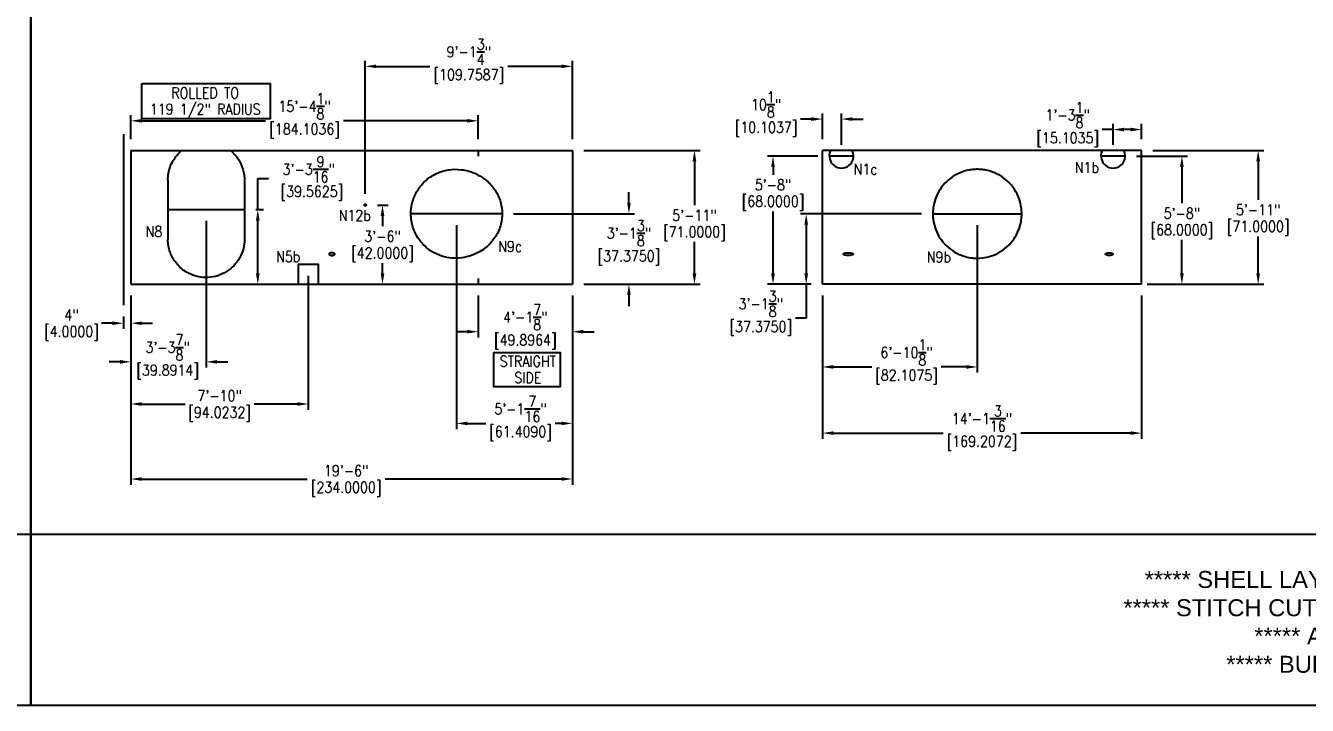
# Model space of a CAD drawing. Extents: x -970 to 13726, y -3419 to 1980.
# Drawn here: x 80 to 759, y -916 to -555 of the extents above; entities that cross this region are included whole.
import ezdxf
from ezdxf.enums import TextEntityAlignment as Align

# ---------------------------------------------------------------- set-up
doc = ezdxf.new("R2010")
doc.units = 0
doc.header["$LTSCALE"] = 12
doc.header["$MEASUREMENT"] = 0
doc.header["$PDMODE"] = 33
doc.header["$PDSIZE"] = -0.5
doc.layers.get('Defpoints').update_dxf_attribs({"linetype": 'CONTINUOUS'})
for name, color, linetype in [('COVER', 3, 'CONTINUOUS'), ('DIM', 1, 'CONTINUOUS'), ('MARKING', 11, 'CONTINUOUS'), ('SHELL', 40, 'CONTINUOUS'), ('TEXT', 4, 'CONTINUOUS')]:
    doc.layers.add(name, color=color, linetype=linetype)
doc.styles.add('ROMANS', font='ROMANS.shx', dxfattribs={"width": 0.85, "height": 5.76})
doc.styles.get("Standard").update_dxf_attribs({"font": 'sanss___.ttf'})
doc.dimstyles.get("Standard").update_dxf_attribs({"dimtxt": 0.18, "dimasz": 0.18, "dimexe": 0.18, "dimexo": 0.0625, "dimgap": 0.09, "dimtad": 0, "dimtih": 1, "dimtoh": 1, "dimdec": 4, "dimzin": 0, "dimdsep": 46, "dimtxsty": 'Standard', "dimcen": 0.09, "dimadec": 0, "dimazin": 0, "dimtfac": 1, "dimtdec": 4, "dimtofl": 0, "dimtmove": 0, "dimatfit": 3, "dimfxl": 1, "dimtolj": 1, "dimtzin": 0, "dimarcsym": 0})

# ---------------------------------------------------------------- blocks, each defined once
blk = doc.blocks.new('*D316')
at = {"layer": 'Defpoints', "color": 0, "transparency": 16777216}
for p in [(501.89, -692.53), (671.1, -692.53), (671.1, -771.42)]:
    blk.add_point(p, dxfattribs=at)
at = {"layer": 'DIM', "color": 0, "lineweight": -2, "transparency": 16777216}
for p, q in [((501.89, -698.53), (501.89, -774.42)), ((671.1, -698.53), (671.1, -774.42)), ((507.65, -771.42), (565.84, -771.42)), ((665.34, -771.42), (607.16, -771.42))]:
    blk.add_line(p, q, dxfattribs=at)
at = {"layer": 'DIM', "color": 0, "transparency": 16777216}
for points in [[(507.65, -770.46), (507.65, -772.38), (501.89, -771.42)], [(665.34, -770.46), (665.34, -772.38), (671.1, -771.42)]]:
    blk.add_solid(points, dxfattribs=at)
at = {"layer": 'DIM', "color": 0, "transparency": 16777216, "char_height": 5.76, "attachment_point": 5, "style": 'ROMANS'}
for s, insert in [('\\A1;14\'-1{\\H1x;\\S3/16;}"', (586.5, -763.74)), ('\\A1;[169.2072]', (586.5, -776.76))]:
    blk.add_mtext(s, dxfattribs=dict(at, insert=insert))
blk = doc.blocks.new('*D317')
at = {"layer": 'Defpoints', "color": 0, "transparency": 16777216}
for p in [(319.49, -692.53), (369.38, -692.53), (319.49, -717.67)]:
    blk.add_point(p, dxfattribs=at)
at = {"layer": 'DIM', "color": 0, "lineweight": -2, "transparency": 16777216}
for p, q in [((319.49, -698.53), (319.49, -720.67)), ((369.38, -698.53), (369.38, -720.67)), ((313.73, -717.67), (307.97, -717.67)), ((375.14, -717.67), (380.9, -717.67))]:
    blk.add_line(p, q, dxfattribs=at)
at = {"layer": 'DIM', "color": 0, "transparency": 16777216}
for points in [[(313.73, -716.71), (313.73, -718.63), (319.49, -717.67)], [(375.14, -716.71), (375.14, -718.63), (369.38, -717.67)]]:
    blk.add_solid(points, dxfattribs=at)
at = {"layer": 'DIM', "color": 0, "transparency": 16777216, "char_height": 5.76, "attachment_point": 5, "style": 'ROMANS'}
for s, insert in [('\\A1;4\'-1{\\H1x;\\S7/8;}"', (344.44, -709.99)), ('\\A1;[49.8964]', (344.44, -723.02))]:
    blk.add_mtext(s, dxfattribs=dict(at, insert=insert))
blk = doc.blocks.new('*D318')
at = {"layer": 'Defpoints', "color": 0, "transparency": 16777216}
for p in [(135.38, -692.53), (131.38, -703.65), (131.38, -713.17)]:
    blk.add_point(p, dxfattribs=at)
at = {"layer": 'DIM', "color": 0, "lineweight": -2, "transparency": 16777216}
for p, q in [((135.38, -698.53), (135.38, -716.17)), ((125.62, -713.17), (119.86, -713.17)), ((131.38, -709.65), (131.38, -716.17)), ((141.14, -713.17), (146.9, -713.17))]:
    blk.add_line(p, q, dxfattribs=at)
at = {"layer": 'DIM', "color": 0, "transparency": 16777216}
for points in [[(125.62, -712.21), (125.62, -714.13), (131.38, -713.17)], [(141.14, -712.21), (141.14, -714.13), (135.38, -713.17)]]:
    blk.add_solid(points, dxfattribs=at)
at = {"layer": 'DIM', "color": 0, "transparency": 16777216, "char_height": 5.76, "attachment_point": 5, "style": 'ROMANS'}
for s, insert in [('\\A1;4"', (103.87, -708.78)), ('\\A1;[4.0000]', (103.87, -718.52))]:
    blk.add_mtext(s, dxfattribs=dict(at, insert=insert))
blk = doc.blocks.new('*D319')
at = {"layer": 'Defpoints', "color": 0, "transparency": 16777216}
for p in [(135.38, -692.53), (369.38, -692.53), (369.38, -795.77)]:
    blk.add_point(p, dxfattribs=at)
at = {"layer": 'DIM', "color": 0, "lineweight": -2, "transparency": 16777216}
for p, q in [((135.38, -698.53), (135.38, -798.77)), ((369.38, -698.53), (369.38, -798.77)), ((141.14, -795.77), (228.8, -795.77)), ((363.62, -795.77), (270.12, -795.77))]:
    blk.add_line(p, q, dxfattribs=at)
at = {"layer": 'DIM', "color": 0, "transparency": 16777216}
for points in [[(141.14, -794.81), (141.14, -796.73), (135.38, -795.77)], [(363.62, -794.81), (363.62, -796.73), (369.38, -795.77)]]:
    blk.add_solid(points, dxfattribs=at)
at = {"layer": 'DIM', "color": 0, "transparency": 16777216, "char_height": 5.76, "attachment_point": 5, "style": 'ROMANS'}
for s, insert in [('\\A1;19\'-6"', (249.46, -791.39)), ('\\A1;[234.0000]', (249.46, -801.12))]:
    blk.add_mtext(s, dxfattribs=dict(at, insert=insert))
blk = doc.blocks.new('*D338')
at = {"layer": 'Defpoints', "color": 0, "transparency": 16777216}
for p in [(369.38, -621.53), (369.38, -692.53), (434.08, -692.53)]:
    blk.add_point(p, dxfattribs=at)
at = {"layer": 'DIM', "color": 0, "lineweight": -2, "transparency": 16777216}
for p, q in [((375.38, -621.53), (437.08, -621.53)), ((434.08, -627.29), (434.08, -650.63)), ((434.08, -686.77), (434.08, -670.1)), ((375.38, -692.53), (437.08, -692.53))]:
    blk.add_line(p, q, dxfattribs=at)
at = {"layer": 'DIM', "color": 0, "transparency": 16777216}
for points in [[(433.12, -627.29), (435.04, -627.29), (434.08, -621.53)], [(433.12, -686.77), (435.04, -686.77), (434.08, -692.53)]]:
    blk.add_solid(points, dxfattribs=at)
at = {"layer": 'DIM', "color": 0, "transparency": 16777216, "char_height": 5.76, "attachment_point": 5, "style": 'ROMANS'}
for s, insert in [('\\A1;5\'-11"', (434.08, -655.98)), ('\\A1;[71.0000]', (434.08, -665.72))]:
    blk.add_mtext(s, dxfattribs=dict(at, insert=insert))
blk = doc.blocks.new('*D339')
at = {"layer": 'Defpoints', "color": 0, "transparency": 16777216}
for p in [(671.1, -621.53), (732.89, -621.53), (671.1, -692.53)]:
    blk.add_point(p, dxfattribs=at)
at = {"layer": 'DIM', "color": 0, "lineweight": -2, "transparency": 16777216}
for p, q in [((677.1, -621.53), (735.89, -621.53)), ((732.89, -627.29), (732.89, -647.7)), ((732.89, -686.77), (732.89, -667.18)), ((677.1, -692.53), (735.89, -692.53))]:
    blk.add_line(p, q, dxfattribs=at)
at = {"layer": 'DIM', "color": 0, "transparency": 16777216}
for points in [[(731.93, -627.29), (733.85, -627.29), (732.89, -621.53)], [(731.93, -686.77), (733.85, -686.77), (732.89, -692.53)]]:
    blk.add_solid(points, dxfattribs=at)
at = {"layer": 'DIM', "color": 0, "transparency": 16777216, "char_height": 5.76, "attachment_point": 5, "style": 'ROMANS'}
for s, insert in [('\\A1;5\'-11"', (732.89, -653.05)), ('\\A1;[71.0000]', (732.89, -662.79))]:
    blk.add_mtext(s, dxfattribs=dict(at, insert=insert))
blk = doc.blocks.new('*D375')
at = {"layer": 'Defpoints', "color": 0, "transparency": 16777216}
for p in [(195.59, -652.96), (135.38, -692.53), (202.62, -692.53)]:
    blk.add_point(p, dxfattribs=at)
at = {"layer": 'DIM', "color": 0, "lineweight": -2, "transparency": 16777216}
for p, q in [((202.62, -652.96), (202.62, -636.39)), ((202.62, -636.39), (208.38, -636.39)), ((201.59, -652.96), (205.62, -652.96)), ((202.62, -686.77), (202.62, -658.72)), ((141.38, -692.53), (205.62, -692.53))]:
    blk.add_line(p, q, dxfattribs=at)
at = {"layer": 'DIM', "color": 0, "transparency": 16777216}
for points in [[(201.66, -658.72), (203.58, -658.72), (202.62, -652.96)], [(201.66, -686.77), (203.58, -686.77), (202.62, -692.53)]]:
    blk.add_solid(points, dxfattribs=at)
at = {"layer": 'DIM', "color": 0, "transparency": 16777216, "insert": (229.63, -636.39), "char_height": 5.76, "attachment_point": 5, "style": 'ROMANS'}
blk.add_mtext('\\A1;3\'-3{\\H1x;\\S9/16;}"\\P [39.5625]', dxfattribs=at)
blk = doc.blocks.new('*D376')
at = {"layer": 'Defpoints', "color": 0, "transparency": 16777216}
for p in [(175.27, -652.96), (135.38, -692.53), (135.38, -733.65)]:
    blk.add_point(p, dxfattribs=at)
at = {"layer": 'DIM', "color": 0, "lineweight": -2, "transparency": 16777216}
for p, q in [((175.27, -658.96), (175.27, -736.65)), ((135.38, -698.53), (135.38, -736.65)), ((129.62, -733.65), (123.86, -733.65)), ((181.03, -733.65), (186.79, -733.65))]:
    blk.add_line(p, q, dxfattribs=at)
at = {"layer": 'DIM', "color": 0, "transparency": 16777216}
for points in [[(129.62, -732.69), (129.62, -734.61), (135.38, -733.65)], [(181.03, -732.69), (181.03, -734.61), (175.27, -733.65)]]:
    blk.add_solid(points, dxfattribs=at)
at = {"layer": 'DIM', "color": 0, "transparency": 16777216, "char_height": 5.76, "attachment_point": 5, "style": 'ROMANS'}
for s, insert in [('\\A1;3\'-3{\\H1x;\\S7/8;}"', (154.86, -725.97)), ('\\A1;[39.8914]', (154.86, -739))]:
    blk.add_mtext(s, dxfattribs=dict(at, insert=insert))
blk = doc.blocks.new('*D377')
at = {"layer": 'Defpoints', "color": 0, "transparency": 16777216}
for p in [(307.97, -655.15), (369.38, -692.53), (369.38, -766.29)]:
    blk.add_point(p, dxfattribs=at)
at = {"layer": 'DIM', "color": 0, "lineweight": -2, "transparency": 16777216}
for p, q in [((307.97, -661.15), (307.97, -769.29)), ((369.38, -698.53), (369.38, -769.29)), ((313.73, -766.29), (323.56, -766.29)), ((363.62, -766.29), (360.22, -766.29))]:
    blk.add_line(p, q, dxfattribs=at)
at = {"layer": 'DIM', "color": 0, "transparency": 16777216}
for points in [[(313.73, -765.33), (313.73, -767.25), (307.97, -766.29)], [(363.62, -765.33), (363.62, -767.25), (369.38, -766.29)]]:
    blk.add_solid(points, dxfattribs=at)
at = {"layer": 'DIM', "color": 0, "transparency": 16777216, "char_height": 5.76, "attachment_point": 5, "style": 'ROMANS'}
for s, insert in [('\\A1;5\'-1{\\H1x;\\S7/16;}"', (341.89, -758.61)), ('\\A1;[61.4090]', (341.89, -771.64))]:
    blk.add_mtext(s, dxfattribs=dict(at, insert=insert))
blk = doc.blocks.new('*D378')
at = {"layer": 'Defpoints', "color": 0, "transparency": 16777216}
for p in [(332.11, -655.15), (399.37, -655.15), (369.38, -692.53)]:
    blk.add_point(p, dxfattribs=at)
at = {"layer": 'DIM', "color": 0, "lineweight": -2, "transparency": 16777216}
for p, q in [((399.37, -649.39), (399.37, -643.63)), ((338.11, -655.15), (402.37, -655.15)), ((375.38, -692.53), (402.37, -692.53)), ((399.37, -698.29), (399.37, -704.05))]:
    blk.add_line(p, q, dxfattribs=at)
at = {"layer": 'DIM', "color": 0, "transparency": 16777216}
for points in [[(398.41, -649.39), (400.33, -649.39), (399.37, -655.15)], [(398.41, -698.29), (400.33, -698.29), (399.37, -692.53)]]:
    blk.add_solid(points, dxfattribs=at)
at = {"layer": 'DIM', "color": 0, "transparency": 16777216, "char_height": 5.76, "attachment_point": 5, "style": 'ROMANS'}
for s, insert in [('\\A1;3\'-1{\\H1x;\\S3/8;}"', (399.37, -665.44)), ('\\A1;[37.3750]', (399.37, -678.47))]:
    blk.add_mtext(s, dxfattribs=dict(at, insert=insert))
blk = doc.blocks.new('*D379')
at = {"layer": 'Defpoints', "color": 0, "transparency": 16777216}
for p in [(584, -655.15), (501.89, -692.53), (501.89, -736.36)]:
    blk.add_point(p, dxfattribs=at)
at = {"layer": 'DIM', "color": 0, "lineweight": -2, "transparency": 16777216}
for p, q in [((584, -661.15), (584, -739.36)), ((501.89, -698.53), (501.89, -739.36)), ((507.65, -736.36), (528.18, -736.36)), ((578.24, -736.36), (564.84, -736.36))]:
    blk.add_line(p, q, dxfattribs=at)
at = {"layer": 'DIM', "color": 0, "transparency": 16777216}
for points in [[(507.65, -735.4), (507.65, -737.32), (501.89, -736.36)], [(578.24, -735.4), (578.24, -737.32), (584, -736.36)]]:
    blk.add_solid(points, dxfattribs=at)
at = {"layer": 'DIM', "color": 0, "transparency": 16777216, "char_height": 5.76, "attachment_point": 5, "style": 'ROMANS'}
for s, insert in [('\\A1;6\'-10{\\H1x;\\S1/8;}"', (546.51, -728.68)), ('\\A1;[82.1075]', (546.51, -741.7))]:
    blk.add_mtext(s, dxfattribs=dict(at, insert=insert))
blk = doc.blocks.new('*D380')
at = {"layer": 'Defpoints', "color": 0, "transparency": 16777216}
for p in [(560.5, -655.15), (493.33, -692.53), (501.89, -692.53)]:
    blk.add_point(p, dxfattribs=at)
at = {"layer": 'DIM', "color": 0, "lineweight": -2, "transparency": 16777216}
for p, q in [((554.5, -655.15), (490.33, -655.15)), ((493.33, -660.91), (493.33, -686.77)), ((495.89, -692.53), (490.33, -692.53)), ((493.33, -692.53), (493.33, -710.58)), ((493.33, -710.58), (487.57, -710.58))]:
    blk.add_line(p, q, dxfattribs=at)
at = {"layer": 'DIM', "color": 0, "transparency": 16777216}
for points in [[(492.37, -660.91), (494.29, -660.91), (493.33, -655.15)], [(492.37, -686.77), (494.29, -686.77), (493.33, -692.53)]]:
    blk.add_solid(points, dxfattribs=at)
at = {"layer": 'DIM', "color": 0, "transparency": 16777216, "char_height": 5.76, "attachment_point": 5, "style": 'ROMANS'}
for s, insert in [('\\A1;3\'-1{\\H1x;\\S3/8;}"', (469.24, -702.9)), ('\\A1;[37.3750]', (469.24, -715.93))]:
    blk.add_mtext(s, dxfattribs=dict(at, insert=insert))
blk = doc.blocks.new('*D381')
at = {"layer": 'Defpoints', "color": 0, "transparency": 16777216}
for p in [(260.09, -650.53), (255.38, -692.53), (268.74, -692.53)]:
    blk.add_point(p, dxfattribs=at)
at = {"layer": 'DIM', "color": 0, "lineweight": -2, "transparency": 16777216}
for p, q in [((266.09, -650.53), (271.74, -650.53)), ((268.74, -656.29), (268.74, -661.79)), ((268.74, -686.77), (268.74, -681.26)), ((261.38, -692.53), (271.74, -692.53))]:
    blk.add_line(p, q, dxfattribs=at)
at = {"layer": 'DIM', "color": 0, "transparency": 16777216}
for points in [[(267.78, -656.29), (269.7, -656.29), (268.74, -650.53)], [(267.78, -686.77), (269.7, -686.77), (268.74, -692.53)]]:
    blk.add_solid(points, dxfattribs=at)
at = {"layer": 'DIM', "color": 0, "transparency": 16777216, "char_height": 5.76, "attachment_point": 5, "style": 'ROMANS'}
for s, insert in [('\\A1;3\'-6"', (268.74, -667.14)), ('\\A1;[42.0000]', (268.74, -676.87))]:
    blk.add_mtext(s, dxfattribs=dict(at, insert=insert))
blk = doc.blocks.new('*D382')
at = {"layer": 'Defpoints', "color": 0, "transparency": 16777216}
for p in [(369.38, -576.99), (369.38, -621.53), (259.62, -650.53)]:
    blk.add_point(p, dxfattribs=at)
at = {"layer": 'DIM', "color": 0, "lineweight": -2, "transparency": 16777216}
for p, q in [((259.62, -644.53), (259.62, -573.99)), ((265.38, -576.99), (293.84, -576.99)), ((363.62, -576.99), (335.16, -576.99)), ((369.38, -615.53), (369.38, -573.99))]:
    blk.add_line(p, q, dxfattribs=at)
at = {"layer": 'DIM', "color": 0, "transparency": 16777216}
for points in [[(265.38, -576.03), (265.38, -577.95), (259.62, -576.99)], [(363.62, -576.03), (363.62, -577.95), (369.38, -576.99)]]:
    blk.add_solid(points, dxfattribs=at)
at = {"layer": 'DIM', "color": 0, "transparency": 16777216, "char_height": 5.76, "attachment_point": 5, "style": 'ROMANS'}
for s, insert in [('\\A1;9\'-1{\\H1x;\\S3/4;}"', (314.5, -569.31)), ('\\A1;[109.7587]', (314.5, -582.33))]:
    blk.add_mtext(s, dxfattribs=dict(at, insert=insert))
blk = doc.blocks.new('*D387')
at = {"layer": 'Defpoints', "color": 0, "transparency": 16777216}
for p in [(662.44, -624.53), (668.1, -692.53), (692.47, -692.53)]:
    blk.add_point(p, dxfattribs=at)
at = {"layer": 'DIM', "color": 0, "lineweight": -2, "transparency": 16777216}
for p, q in [((668.44, -624.53), (695.47, -624.53)), ((692.47, -630.29), (692.47, -649.54)), ((692.47, -686.77), (692.47, -669.01)), ((674.1, -692.53), (695.47, -692.53))]:
    blk.add_line(p, q, dxfattribs=at)
at = {"layer": 'DIM', "color": 0, "transparency": 16777216}
for points in [[(691.51, -630.29), (693.43, -630.29), (692.47, -624.53)], [(691.51, -686.77), (693.43, -686.77), (692.47, -692.53)]]:
    blk.add_solid(points, dxfattribs=at)
at = {"layer": 'DIM', "color": 0, "transparency": 16777216, "char_height": 5.76, "attachment_point": 5, "style": 'ROMANS'}
for s, insert in [('\\A1;5\'-8"', (692.47, -654.88)), ('\\A1;[68.0000]', (692.47, -664.62))]:
    blk.add_mtext(s, dxfattribs=dict(at, insert=insert))
blk = doc.blocks.new('*D388')
at = {"layer": 'Defpoints', "color": 0, "transparency": 16777216}
for p in [(656, -610.5), (656, -624.53), (671.1, -621.53)]:
    blk.add_point(p, dxfattribs=at)
at = {"layer": 'DIM', "color": 0, "lineweight": -2, "transparency": 16777216}
for p, q in [((656, -610.5), (650.24, -610.5)), ((656, -618.53), (656, -607.5)), ((665.34, -610.5), (661.76, -610.5)), ((671.1, -615.53), (671.1, -607.5))]:
    blk.add_line(p, q, dxfattribs=at)
at = {"layer": 'DIM', "color": 0, "transparency": 16777216}
for points in [[(661.76, -609.54), (661.76, -611.46), (656, -610.5)], [(665.34, -609.54), (665.34, -611.46), (671.1, -610.5)]]:
    blk.add_solid(points, dxfattribs=at)
at = {"layer": 'DIM', "color": 0, "transparency": 16777216, "char_height": 5.76, "attachment_point": 5, "style": 'ROMANS'}
for s, insert in [('\\A1;1\'-3{\\H1x;\\S1/8;}"', (631.91, -602.82)), ('\\A1;[15.1035]', (631.91, -615.85))]:
    blk.add_mtext(s, dxfattribs=dict(at, insert=insert))
blk = doc.blocks.new('*D389')
at = {"layer": 'Defpoints', "color": 0, "transparency": 16777216}
for p in [(475.73, -624.53), (505.56, -624.53), (501.89, -692.53)]:
    blk.add_point(p, dxfattribs=at)
at = {"layer": 'DIM', "color": 0, "lineweight": -2, "transparency": 16777216}
for p, q in [((499.56, -624.53), (472.73, -624.53)), ((475.73, -630.29), (475.73, -634.44)), ((475.73, -686.77), (475.73, -653.92)), ((495.89, -692.53), (472.73, -692.53))]:
    blk.add_line(p, q, dxfattribs=at)
at = {"layer": 'DIM', "color": 0, "transparency": 16777216}
for points in [[(474.77, -630.29), (476.69, -630.29), (475.73, -624.53)], [(474.77, -686.77), (476.69, -686.77), (475.73, -692.53)]]:
    blk.add_solid(points, dxfattribs=at)
at = {"layer": 'DIM', "color": 0, "transparency": 16777216, "char_height": 5.76, "attachment_point": 5, "style": 'ROMANS'}
for s, insert in [('\\A1;5\'-8"', (475.73, -639.79)), ('\\A1;[68.0000]', (475.73, -649.53))]:
    blk.add_mtext(s, dxfattribs=dict(at, insert=insert))
blk = doc.blocks.new('*D396')
at = {"layer": 'Defpoints', "color": 0, "transparency": 16777216}
for p in [(229.41, -682.04), (135.38, -692.53), (229.41, -756.01)]:
    blk.add_point(p, dxfattribs=at)
at = {"layer": 'DIM', "color": 0, "lineweight": -2, "transparency": 16777216}
for p, q in [((229.41, -688.04), (229.41, -759.01)), ((135.38, -698.53), (135.38, -759.01)), ((141.14, -756.01), (164.07, -756.01)), ((223.65, -756.01), (200.72, -756.01))]:
    blk.add_line(p, q, dxfattribs=at)
at = {"layer": 'DIM', "color": 0, "transparency": 16777216}
for points in [[(141.14, -755.05), (141.14, -756.97), (135.38, -756.01)], [(223.65, -755.05), (223.65, -756.97), (229.41, -756.01)]]:
    blk.add_solid(points, dxfattribs=at)
at = {"layer": 'DIM', "color": 0, "transparency": 16777216, "char_height": 5.76, "attachment_point": 5, "style": 'ROMANS'}
for s, insert in [('\\A1;7\'-10"', (182.4, -751.62)), ('\\A1;[94.0232]', (182.4, -761.35))]:
    blk.add_mtext(s, dxfattribs=dict(at, insert=insert))
blk = doc.blocks.new('*D515')
at = {"layer": 'Defpoints', "color": 0, "transparency": 16777216}
for p in [(135.38, -605.86), (135.38, -621.53), (319.49, -621.53)]:
    blk.add_point(p, dxfattribs=at)
at = {"layer": 'DIM', "color": 0, "lineweight": -2, "transparency": 16777216}
for p, q in [((135.38, -615.53), (135.38, -602.86)), ((319.49, -615.53), (319.49, -602.86)), ((141.14, -605.86), (206.77, -605.86)), ((313.73, -605.86), (248.1, -605.86))]:
    blk.add_line(p, q, dxfattribs=at)
at = {"layer": 'DIM', "color": 0, "transparency": 16777216}
for points in [[(141.14, -604.9), (141.14, -606.82), (135.38, -605.86)], [(313.73, -604.9), (313.73, -606.82), (319.49, -605.86)]]:
    blk.add_solid(points, dxfattribs=at)
at = {"layer": 'DIM', "color": 0, "transparency": 16777216, "char_height": 5.76, "attachment_point": 5, "style": 'ROMANS'}
for s, insert in [('\\A1;15\'-4{\\H1x;\\S1/8;}"', (227.44, -598.18)), ('\\A1;[184.1036]', (227.44, -611.2))]:
    blk.add_mtext(s, dxfattribs=dict(at, insert=insert))
blk = doc.blocks.new('*D516')
at = {"layer": 'Defpoints', "color": 0, "transparency": 16777216}
for p in [(501.89, -604.95), (501.89, -621.53), (512, -624.53)]:
    blk.add_point(p, dxfattribs=at)
at = {"layer": 'DIM', "color": 0, "lineweight": -2, "transparency": 16777216}
for p, q in [((501.89, -615.53), (501.89, -601.95)), ((512, -618.53), (512, -601.95)), ((496.13, -604.95), (490.37, -604.95)), ((517.76, -604.95), (523.52, -604.95))]:
    blk.add_line(p, q, dxfattribs=at)
at = {"layer": 'DIM', "color": 0, "transparency": 16777216}
for points in [[(496.13, -603.99), (496.13, -605.91), (501.89, -604.95)], [(517.76, -603.99), (517.76, -605.91), (512, -604.95)]]:
    blk.add_solid(points, dxfattribs=at)
at = {"layer": 'DIM', "color": 0, "transparency": 16777216, "char_height": 5.76, "attachment_point": 5, "style": 'ROMANS'}
for s, insert in [('\\A1;10{\\H1x;\\S1/8;}"', (472.05, -597.27)), ('\\A1;[10.1037]', (472.05, -610.3))]:
    blk.add_mtext(s, dxfattribs=dict(at, insert=insert))

msp = doc.modelspace()

# ---------------------------------------------------------------- linework, layer by layer
at = {"layer": 'COVER'}
for p, q in [((518.43595, -624.52525), (505.56143, -624.52525)), ((662.43599, -624.52525), (649.56147, -624.52525)), ((260.08566, -650.52525), (259.16379, -650.52525)), ((154.95843, -652.96275), (195.59124, -652.96275)), ((332.11445, -655.15025), (283.83433, -655.15025)), ((560.49859, -655.15025), (607.50646, -655.15025)), ((-970.00847, -824.97712), (82.34188, -824.97712)), ((82.34188, -824.97712), (1134.69224, -824.97712))]:
    msp.add_line(p, q, dxfattribs=at)
for points in [[(-970.00847, -217.04819), (82.34188, -217.04819), (82.34188, -915.7719), (-970.00847, -915.7719)], [(82.34188, -217.04819), (1134.69224, -217.04819), (1134.69224, -915.7719), (82.34188, -915.7719)]]:
    msp.add_lwpolyline(points, close=True, dxfattribs=at)
at = {"layer": 'DIM'}
msp.add_line((131.38342, -612.96624), (131.38342, -703.64636), dxfattribs=at)
at = {"layer": 'MARKING'}
for p, q in [((319.48703, -621.52525), (319.48703, -624.52525)), ((319.48703, -689.52525), (319.48703, -692.52525))]:
    msp.add_line(p, q, dxfattribs=at)
at = {"layer": 'MARKING', "extrusion": (4.28427e-14, 5.11783e-15, -1)}
msp.add_arc((-513.10918, -676.52525), 0.0625, 353.1879435, 366.8120565, dxfattribs=at)
at = {"layer": 'MARKING', "extrusion": (-3.37319e-15, -2.10892e-12, -1)}
msp.add_arc((-652.04509, -676.52525, 0), 0.0625, 357.64481462, 362.35518538, dxfattribs=at)
at = {"layer": 'MARKING'}
for points, knots in [([(240.43772, -676.52515), (240.4376, -676.42796), (240.47773, -676.33828), (240.58609, -676.19632), (240.65315, -676.1409), (240.79422, -676.04792), (240.86875, -676.01046), (241.11829, -675.90658), (241.29986, -675.86327), (241.6655, -675.81015), (241.85008, -675.80086), (242.24673, -675.81423), (242.45894, -675.84118), (242.81056, -675.93228), (242.95303, -675.98212), (243.17087, -676.10211), (243.25214, -676.15773), (243.37329, -676.28844), (243.41869, -676.35744), (243.45864, -676.51986), (243.44747, -676.60957), (243.37933, -676.75746), (243.32723, -676.81743), (243.21413, -676.91763), (243.15224, -676.95853), (242.9456, -677.07273), (242.79292, -677.12454), (242.48383, -677.20076), (242.32658, -677.22412), (241.91151, -677.25556), (241.65207, -677.24526), (241.23493, -677.17117), (241.07437, -677.12831), (240.81779, -677.01671), (240.71751, -676.96115), (240.56379, -676.82876), (240.50391, -676.76008), (240.44913, -676.6282), (240.43749, -676.57767), (240.43772, -676.52515)], [0.0000255276, 0.0000255276, 0.0000255276, 0.0000255276, 0.0349099576, 0.0349099576, 0.0697943876, 0.0697943876, 0.1046788176, 0.1046788176, 0.1840160774, 0.1840160774, 0.2633533373, 0.2633533373, 0.3549514775, 0.3549514775, 0.4187528927, 0.4187528927, 0.4589057158, 0.4589057158, 0.4894244048, 0.4894244048, 0.5199430938, 0.5199430938, 0.5504617828, 0.5504617828, 0.5809804718, 0.5809804718, 0.6491293295, 0.6491293295, 0.7172781872, 0.7172781872, 0.8283873994, 0.8283873994, 0.8990177182, 0.8990177182, 0.9464003763, 0.9464003763, 0.9812016137, 0.9812016137, 0.9999745439, 0.9999745439, 0.9999745439, 0.9999745439]), ([(240.50022, -676.52525), (240.50013, -676.47497), (240.52014, -676.39888), (240.57515, -676.31012), (240.62896, -676.24852), (240.68969, -676.1946), (240.75483, -676.14746), (240.82312, -676.10601), (240.89923, -676.06649), (240.98861, -676.02719), (241.09555, -675.98818), (241.2159, -675.95276), (241.34404, -675.92308), (241.47441, -675.90003), (241.60526, -675.88343), (241.73616, -675.87266), (241.86071, -675.86765), (241.97354, -675.86753), (242.06775, -675.87055), (242.14992, -675.8754), (242.22601, -675.88174), (242.30263, -675.89006), (242.37947, -675.90041), (242.45627, -675.91289), (242.53272, -675.92757), (242.60854, -675.94449), (242.68345, -675.96372), (242.75717, -675.98534), (242.82941, -676.00945), (242.89992, -676.0361), (242.9684, -676.06548), (243.03694, -676.09906), (243.10761, -676.13902), (243.18004, -676.18774), (243.24845, -676.24472), (243.30646, -676.30773), (243.35088, -676.37545), (243.37987, -676.4481), (243.39023, -676.52525), (243.37987, -676.6024), (243.35088, -676.67504), (243.30646, -676.74277), (243.24845, -676.80578), (243.18004, -676.86275), (243.10761, -676.91148), (243.03694, -676.95144), (242.9684, -676.98502), (242.89992, -677.0144), (242.82941, -677.04104), (242.75717, -677.06515), (242.68345, -677.08678), (242.60854, -677.106), (242.53272, -677.12293), (242.45627, -677.1376), (242.37947, -677.15008), (242.30263, -677.16044), (242.22601, -677.16875), (242.14992, -677.17509), (242.07463, -677.17954), (242.00041, -677.18216), (241.92714, -677.18303), (241.85437, -677.18219), (241.78128, -677.17965), (241.70747, -677.17534), (241.63287, -677.16918), (241.55778, -677.16106), (241.48248, -677.15092), (241.40725, -677.13867), (241.33238, -677.12422), (241.25816, -677.10752), (241.18487, -677.08848), (241.11278, -677.06703), (241.04219, -677.04305), (240.97333, -677.01649), (240.90653, -676.98716), (240.83964, -676.95353), (240.77062, -676.91337), (240.69988, -676.86417), (240.63319, -676.80656), (240.57695, -676.74287), (240.52067, -676.65301), (240.49996, -676.57673), (240.50022, -676.52525)], [0, 0, 0, 0, 0.021944821, 0.033739488, 0.045627882, 0.057737942, 0.069344244, 0.08090172, 0.092795891, 0.106991583, 0.123761836, 0.142755995, 0.162066095, 0.181508943, 0.200884971, 0.219981498, 0.239182281, 0.255623622, 0.269529687, 0.280583165, 0.29177389, 0.30306755, 0.314430763, 0.325831248, 0.33723761, 0.3486198, 0.359949984, 0.371203328, 0.382358176, 0.393396237, 0.40430418, 0.415075599, 0.426909345, 0.439941028, 0.453364497, 0.465921172, 0.477431332, 0.488754198, 0.499993686, 0.511233175, 0.52255604, 0.534066201, 0.546622876, 0.560046345, 0.573078028, 0.584911774, 0.595683192, 0.606591135, 0.617629197, 0.628784045, 0.640037389, 0.651367573, 0.662749763, 0.674156124, 0.68555661, 0.696919822, 0.708213483, 0.719404208, 0.730457686, 0.741338839, 0.7520238, 0.762637848, 0.773306249, 0.784142831, 0.795112591, 0.806181401, 0.81731618, 0.828485079, 0.839657279, 0.850803476, 0.861896743, 0.872913335, 0.88383289, 0.894638661, 0.905319128, 0.91586999, 0.927508208, 0.940370065, 0.953661952, 0.966116794, 0.977559196, 1, 1, 1, 1]), ([(513.04713, -676.51783), (513.05914, -676.41725), (513.11427, -676.34114), (513.24155, -676.23172), (513.31077, -676.19377), (513.44993, -676.12594), (513.5214, -676.09779), (513.77703, -676.00932), (513.96453, -675.96552), (514.34148, -675.8952), (514.53111, -675.86957), (515.19224, -675.8029), (515.66597, -675.79364), (516.45721, -675.83353), (516.77577, -675.86473), (517.26099, -675.95036), (517.42987, -675.98719), (517.68053, -676.06293), (517.76407, -676.0918), (517.91195, -676.15465), (517.97659, -676.18676), (518.08653, -676.25738), (518.1352, -676.29111), (518.21962, -676.3923), (518.24983, -676.46179), (518.25025, -676.58289), (518.2331, -676.63316), (518.18142, -676.71045), (518.14868, -676.74124), (518.04415, -676.82728), (517.96774, -676.86855), (517.80975, -676.94115), (517.72892, -676.97094), (517.47571, -677.05226), (517.30056, -677.09201), (516.94883, -677.15617), (516.77193, -677.18015), (516.11612, -677.24763), (515.63478, -677.25723), (514.83919, -677.21664), (514.52391, -677.18565), (514.03522, -677.09974), (513.85988, -677.06139), (513.60075, -676.98163), (513.51461, -676.95134), (513.35835, -676.88191), (513.2879, -676.84579), (513.15138, -676.74771), (513.0856, -676.68154), (513.05308, -676.56957), (513.04937, -676.55148), (513.04713, -676.53266)], [0, 0, 0, 0, 0.020397823, 0.020397823, 0.040795645, 0.040795645, 0.061193468, 0.061193468, 0.113291261, 0.113291261, 0.165389054, 0.165389054, 0.29450196, 0.29450196, 0.381671089, 0.381671089, 0.428477212, 0.428477212, 0.452213638, 0.452213638, 0.471029972, 0.471029972, 0.485885642, 0.485885642, 0.500741311, 0.500741311, 0.510774234, 0.510774234, 0.520807157, 0.520807157, 0.543740028, 0.543740028, 0.566672899, 0.566672899, 0.615269258, 0.615269258, 0.663865617, 0.663865617, 0.795048983, 0.795048983, 0.881338242, 0.881338242, 0.92995537, 0.92995537, 0.954327301, 0.954327301, 0.975255256, 0.975255256, 0.99618321, 0.99618321, 1, 1, 1, 1]), ([(651.98264, -676.52268), (651.98677, -676.42222), (652.03505, -676.34072), (652.15263, -676.21707), (652.21997, -676.17144), (652.3581, -676.09281), (652.42975, -676.06055), (652.66177, -675.97047), (652.82592, -675.92788), (653.15651, -675.86233), (653.32327, -675.84005), (653.90848, -675.78939), (654.32978, -675.79875), (654.88338, -675.88137), (655.02057, -675.90812), (655.25485, -675.96981), (655.35274, -676.0005), (655.52802, -676.07025), (655.60632, -676.10682), (655.74168, -676.19027), (655.80032, -676.23349), (655.90209, -676.34633), (655.94693, -676.41954), (655.95646, -676.5954), (655.91899, -676.67788), (655.82176, -676.79868), (655.76426, -676.8437), (655.64454, -676.92193), (655.58204, -676.95406), (655.38307, -677.04283), (655.24291, -677.08593), (654.96013, -677.15516), (654.81721, -677.18071), (654.30105, -677.24949), (653.92447, -677.25788), (653.31188, -677.21184), (653.07423, -677.17899), (652.69861, -677.08783), (652.55801, -677.04495), (652.3372, -676.94739), (652.2537, -676.90344), (652.11253, -676.79609), (652.04973, -676.73605), (651.99555, -676.61615), (651.98453, -676.57366), (651.98264, -676.52782)], [0, 0, 0, 0, 0.026359436, 0.026359436, 0.052718873, 0.052718873, 0.079078309, 0.079078309, 0.137012588, 0.137012588, 0.194946866, 0.194946866, 0.339780913, 0.339780913, 0.387794347, 0.387794347, 0.422729899, 0.422729899, 0.451662267, 0.451662267, 0.475077603, 0.475077603, 0.49849294, 0.49849294, 0.521908276, 0.521908276, 0.545323612, 0.545323612, 0.568738949, 0.568738949, 0.618646167, 0.618646167, 0.668553386, 0.668553386, 0.798164016, 0.798164016, 0.88065995, 0.88065995, 0.930690862, 0.930690862, 0.961973264, 0.961973264, 0.987970401, 0.987970401, 1, 1, 1, 1])]:
    msp.add_open_spline(points, degree=3, knots=knots, dxfattribs=at)
at = {"layer": 'SHELL'}
for p, q in [((135.38342, -621.52525), (369.38342, -621.52525)), ((135.38342, -621.52525), (135.38342, -692.52525)), ((369.38342, -621.52525), (369.38342, -692.52525)), ((671.10219, -621.52525), (501.89498, -621.52525)), ((501.89498, -692.52525), (501.89498, -621.52525)), ((671.10219, -692.52525), (671.10219, -621.52525)), ((154.95843, -637.21472), (154.95843, -668.71078)), ((195.59124, -637.21472), (195.59124, -668.71078)), ((135.38342, -692.52525), (369.38342, -692.52525)), ((671.10219, -692.52525), (501.89498, -692.52525))]:
    msp.add_line(p, q, dxfattribs=at)
msp.add_lwpolyline([(234.84596, -692.02525), (234.84596, -682.03925), (223.96735, -682.03925), (223.96735, -692.02525)], dxfattribs=at)
for centre in [(511.99869, -624.52525), (655.99873, -624.52525)]:
    msp.add_arc(centre, 6.43726, 157.1472617, 22.8527383, dxfattribs=at)
at = {"layer": 'SHELL', "extrusion": (0, 0, -1)}
msp.add_arc((-259.16379, -650.52525), 0.0625, 359.95879248, 360.04120752, dxfattribs=at)
at = {"layer": 'SHELL'}
for points, knots in [([(154.95843, -637.21472), (154.95844, -635.99803), (155.07039, -634.78155), (155.51269, -632.38878), (155.84411, -631.21299), (157.10758, -627.90375), (158.31816, -625.87797), (160.47046, -623.36836), (161.16287, -622.67032), (161.90154, -622.02525)], [0, 0, 0, 0, 0.1846540194, 0.1846540194, 0.3693080389, 0.3693080389, 0.7222896739, 0.7222896739, 0.8711466835, 0.8711466835, 0.8711466835, 0.8711466835]), ([(188.64847, -622.02525), (189.17202, -622.48231), (189.67231, -622.96599), (191.55916, -624.98854), (192.74041, -626.71879), (194.52562, -630.45658), (195.12784, -632.46433), (195.52939, -635.41042), (195.59123, -636.3125), (195.59124, -637.21472)], [0.1288661918, 0.1288661918, 0.1288661918, 0.1288661918, 0.2343559213, 0.2343559213, 0.5487140792, 0.5487140792, 0.8630722371, 0.8630722371, 1, 1, 1, 1]), ([(283.77183, -655.15025), (283.77184, -653.45915), (283.95454, -651.76811), (284.81839, -647.81936), (285.66692, -645.59858), (287.98293, -641.50642), (289.44983, -639.63541), (292.87258, -636.41135), (294.82769, -635.05873), (299.04986, -632.98934), (301.31573, -632.2726), (305.95707, -631.5215), (308.33152, -631.48613), (312.99587, -632.07412), (315.28583, -632.69603), (318.15257, -633.91308), (318.84248, -634.24272), (319.51645, -634.60225)], [0, 0, 0, 0, 0.102110766, 0.102110766, 0.244069914, 0.244069914, 0.386029063, 0.386029063, 0.527988211, 0.527988211, 0.669947359, 0.669947359, 0.811906507, 0.811906507, 0.953865656, 0.953865656, 1, 1, 1, 1]), ([(607.56896, -655.15025), (607.56896, -655.68351), (607.55085, -656.22429), (607.43781, -657.86418), (607.28391, -658.9811), (606.68485, -661.76677), (606.13393, -663.44403), (604.62603, -666.69395), (603.66873, -668.2654), (601.39334, -671.16044), (600.07582, -672.4828), (597.1884, -674.76913), (595.61975, -675.73252), (592.37314, -677.2528), (590.69641, -677.80999), (587.37189, -678.53656), (585.72475, -678.70678), (583.55463, -678.71979), (582.96165, -678.70144), (581.75641, -678.61718), (581.1467, -678.55125), (579.3043, -678.27698), (578.05799, -677.99168), (575.17571, -677.06924), (573.54574, -676.34617), (570.4505, -674.51398), (568.98647, -673.4049), (566.35258, -670.87264), (565.18369, -669.45032), (563.22394, -666.41484), (562.43327, -664.80293), (561.24914, -661.52915), (560.85512, -659.86826), (560.539, -657.48091), (560.47709, -656.72587), (560.43209, -655.45401), (560.43113, -654.9349), (560.46454, -653.87738), (560.49929, -653.34211), (560.66154, -651.72188), (560.84732, -650.62224), (561.52667, -647.86123), (562.12981, -646.19595), (563.73718, -642.9884), (564.7416, -641.44736), (567.09789, -638.62797), (568.44909, -637.35078), (571.38538, -635.1618), (572.96923, -634.25047), (576.22786, -632.83234), (577.90147, -632.32516), (580.40361, -631.84416), (581.24809, -631.73046), (582.61353, -631.61869), (583.14201, -631.59375), (584.04674, -631.58074), (584.42675, -631.58447), (585.19864, -631.61102), (585.588, -631.63391), (586.76441, -631.73298), (587.55984, -631.83961), (590.02382, -632.30323), (591.71013, -632.80813), (594.99449, -634.22767), (596.59135, -635.14274), (599.5508, -637.34491), (600.91209, -638.63153), (603.28314, -641.47329), (604.29221, -643.02722), (605.90269, -646.26081), (606.50433, -647.93921), (607.31239, -651.2798), (607.51966, -652.94126), (607.56636, -654.74456), (607.56896, -654.94795), (607.56896, -655.15025)], [0, 0, 0, 0, 1.772198939, 1.772198939, 5.316596818, 5.316596818, 10.557764143, 10.557764143, 15.798931468, 15.798931468, 21.040098793, 21.040098793, 26.281266118, 26.281266118, 31.522433443, 31.522433443, 36.763600768, 36.763600768, 38.716755634, 38.716755634, 40.669910499, 40.669910499, 44.57622023, 44.57622023, 49.758870004, 49.758870004, 54.941519778, 54.941519778, 60.124169552, 60.124169552, 65.306819326, 65.306819326, 70.4894691, 70.4894691, 72.923178632, 72.923178632, 74.658949844, 74.658949844, 76.394721057, 76.394721057, 79.866263482, 79.866263482, 85.088087309, 85.088087309, 90.309911137, 90.309911137, 95.531734964, 95.531734964, 100.753558792, 100.753558792, 105.975382619, 105.975382619, 108.661745169, 108.661745169, 110.385430548, 110.385430548, 111.651093829, 111.651093829, 112.916757111, 112.916757111, 115.448083673, 115.448083673, 120.707949083, 120.707949083, 125.967814493, 125.967814493, 131.227679902, 131.227679902, 136.487545312, 136.487545312, 141.747410722, 141.747410722, 147.007276132, 147.007276132, 147.679592643, 147.679592643, 147.679592643, 147.679592643]), ([(319.51645, -634.60225), (321.05869, -635.42499), (322.51533, -636.40889), (325.60167, -639.01513), (327.14372, -640.74202), (329.66363, -644.57055), (330.64041, -646.672), (331.92084, -651.07337), (332.22362, -653.37225), (332.1185, -657.95504), (331.71068, -660.23751), (330.23244, -664.57639), (329.16298, -666.63189), (326.47821, -670.34657), (324.86396, -672.00568), (321.94176, -674.27079), (320.75678, -675.03656), (319.51645, -675.69824)], [0, 0, 0, 0, 0.103423189, 0.103423189, 0.238989802, 0.238989802, 0.374556415, 0.374556415, 0.510123028, 0.510123028, 0.645689641, 0.645689641, 0.781256255, 0.781256255, 0.916822868, 0.916822868, 1, 1, 1, 1]), ([(259.10129, -650.5252), (259.10138, -650.39584), (259.15084, -650.26859), (259.3245, -650.0772), (259.44766, -650.01645), (259.70393, -649.9919), (259.83662, -650.02993), (260.04222, -650.18428), (260.11507, -650.30189), (260.16281, -650.55425), (260.13781, -650.69034), (260.0028, -650.90907), (259.89307, -650.99288), (259.64557, -651.06358), (259.50853, -651.05187), (259.27733, -650.93717), (259.18451, -650.83678), (259.11353, -650.65523), (259.10133, -650.59071), (259.10129, -650.52529)], [0, 0, 0, 0, 0.117568865, 0.117568865, 0.23513773, 0.23513773, 0.352706596, 0.352706596, 0.470275461, 0.470275461, 0.587844326, 0.587844326, 0.705413191, 0.705413191, 0.822982057, 0.822982057, 0.940550922, 0.940550922, 1, 1, 1, 1]), ([(319.51645, -675.69824), (317.95332, -676.53211), (316.30421, -677.20479), (312.90287, -678.19757), (311.15035, -678.5175), (307.6165, -678.77948), (305.83529, -678.72181), (302.32712, -678.2206), (300.6004, -677.77688), (297.28786, -676.5171), (295.70239, -675.70089), (292.75448, -673.73346), (291.39227, -672.58245), (288.57064, -669.58932), (287.22144, -667.64391), (285.15512, -663.4417), (284.43788, -661.18559), (283.87097, -657.64294), (283.77184, -656.39661), (283.77183, -655.15025)], [0, 0, 0, 0, 0.106998607, 0.106998607, 0.213997213, 0.213997213, 0.32099582, 0.32099582, 0.427994427, 0.427994427, 0.534993034, 0.534993034, 0.64199164, 0.64199164, 0.783367352, 0.783367352, 0.924743064, 0.924743064, 1, 1, 1, 1]), ([(195.59124, -668.71079), (195.59109, -670.36347), (195.3847, -672.01597), (194.55451, -675.28672), (193.91517, -676.90065), (192.24984, -679.91478), (191.22392, -681.31469), (188.85575, -683.81469), (187.51261, -684.91389), (184.59375, -686.74109), (183.01863, -687.46992), (179.735, -688.50718), (178.02692, -688.81577), (174.58784, -688.99254), (172.85703, -688.85947), (169.48492, -688.16067), (167.84375, -687.59571), (164.32858, -685.8605), (162.51576, -684.56736), (159.39323, -681.47182), (158.08435, -679.66998), (156.10962, -675.74155), (155.44582, -673.61444), (155.02154, -670.53359), (154.95851, -669.62225), (154.95843, -668.71079)], [0, 0, 0, 0, 0.077905786, 0.077905786, 0.159078093, 0.159078093, 0.2402504, 0.2402504, 0.321422706, 0.321422706, 0.402595013, 0.402595013, 0.48376732, 0.48376732, 0.564939626, 0.564939626, 0.646111933, 0.646111933, 0.749752734, 0.749752734, 0.853393536, 0.853393536, 0.957034337, 0.957034337, 1, 1, 1, 1])]:
    msp.add_open_spline(points, degree=3, knots=knots, dxfattribs=at)
at = {"layer": 'TEXT'}
for points in [[(141.14342, -586.11885), (209.21114, -586.11885), (209.21114, -604.89562), (141.14342, -604.89562)], [(327.81625, -728.70098), (362.92811, -728.70098), (362.92811, -746.86211), (327.81625, -746.86211)]]:
    msp.add_lwpolyline(points, close=True, dxfattribs=at)

# ---------------------------------------------------------------- texts
at = {"layer": 'DIM', "style": 'ROMANS', "width": 0.85}
for s, p in [('ROLLED TO', (174.76649, -591.0764)), ('119 1/2" RADIUS', (174.76649, -599.70806)), ('N1c', (524.79283, -631.53742)), ('N1b', (642.13099, -630.58788)), ('N12b', (254.0554, -656.06023)), ('N8', (147.62636, -664.54058)), ('N9c', (336.38385, -672.4665)), ('N5b', (218.74279, -677.86895)), ('N9b', (563.65023, -678.04741)), ('STRAIGHT', (345.7708, -733.38787)), ('SIDE', (345.7708, -742.01953))]:
    msp.add_text(s, height=5.76, dxfattribs=at).set_placement(p, align=Align.MIDDLE_CENTER)
at = {"layer": 'TEXT', "insert": (656.20493, -864.07093), "char_height": 8.9896678, "attachment_point": 4}
msp.add_mtext('\\pxqc;JN089-25\\P***** SHELL LAYOUT IS LOOKING FROM OUTSIDE & ROLL TO INSIDE *****\\P ***** STITCH CUT HOLES FOR NOZZLE GREATER THAN OR EQUAL TO 6" ***** \\P***** ALL HOLES ARE 1/8" BIGGER THAN PIPE OD *****\\P***** BURN MARKING LINES WITH LOWER AMPERAGE *****', dxfattribs=at)

# ---------------------------------------------------------------- dimensions: what is measured, and where the dimension line sits
at = {"layer": 'DIM'}
for base, p1, p2, picture, middle in [((369.38342, -576.98503), (259.62473, -650.52525), (369.38342, -621.52525), '*D382', (314.50407, -576.98503)), ((135.38342, -733.6465), (175.27483, -652.96275), (135.38342, -692.52525), '*D376', (154.86188, -733.6465)), ((369.38342, -766.29332), (307.97439, -655.15025), (369.38342, -692.52525), '*D377', (341.88647, -766.29332)), ((501.89498, -736.35581), (584.00252, -655.15025), (501.89498, -692.52525), '*D379', (546.51263, -736.35581)), ((369.38342, -795.77413), (135.38342, -692.52525), (369.38342, -692.52525), '*D319', (249.4584, -795.77413))]:
    dim = msp.add_linear_dim(base=base, p1=p1, p2=p2, dimstyle='Standard', override={"dimscale": 48, "dimtxt": 5.76, "dimasz": 0.12, "dimexe": 0.0625, "dimexo": 0.125, "dimgap": 0.02, "dimzin": 3, "dimlunit": 4, "dimpost": '\\X', "dimtxsty": 'ROMANS', "dimcen": 0}, dxfattribs=at)
    dim.commit()
    dim.dimension.update_dxf_attribs({"geometry": picture, "text_midpoint": middle, "dimtype": 160})
for base, p1, p2, picture, middle in [((501.89498, -604.95374), (511.99869, -624.52525), (501.89498, -621.52525), '*D516', (472.04584, -604.95374)), ((135.38342, -605.85562), (319.48703, -621.52525), (135.38342, -621.52525), '*D515', (227.43523, -605.85562)), ((655.99873, -610.50435), (671.10219, -621.52525), (655.99873, -624.52525), '*D388', (631.90959, -610.50435)), ((229.40666, -756.00554), (135.38342, -692.52525), (229.40666, -682.03925), '*D396', (182.39504, -756.00554)), ((131.38342, -713.17275), (135.38342, -692.52525), (131.38342, -703.64636), '*D318', (103.86571, -713.17275)), ((319.48703, -717.66745), (369.38342, -692.52525), (319.48703, -692.52525), '*D317', (344.43523, -717.66745)), ((671.10219, -771.4163), (501.89498, -692.52525), (671.10219, -692.52525), '*D316', (586.49859, -771.4163))]:
    dim = msp.add_linear_dim(base=base, p1=p1, p2=p2, dimstyle='Standard', override={"dimscale": 48, "dimtxt": 5.76, "dimasz": 0.12, "dimexe": 0.0625, "dimexo": 0.125, "dimgap": 0.02, "dimzin": 3, "dimlunit": 4, "dimpost": '\\X', "dimtxsty": 'ROMANS', "dimcen": 0}, dxfattribs=at)
    dim.commit()
    dim.dimension.update_dxf_attribs({"geometry": picture, "text_midpoint": middle})
for base, p1, p2, picture, middle in [((202.62346, -692.52525), (195.59124, -652.96275), (135.38342, -692.52525), '*D375', (229.62689, -636.39108)), ((434.08452, -692.52525), (369.38342, -621.52525), (369.38342, -692.52525), '*D338', (434.08452, -660.36741)), ((475.7293, -624.52525), (501.89498, -692.52525), (505.56143, -624.52525), '*D389', (475.7293, -644.17867)), ((692.46698, -692.52525), (662.43599, -624.52525), (668.10219, -692.52525), '*D387', (692.46698, -659.27316)), ((732.88963, -621.52525), (671.10219, -692.52525), (671.10219, -621.52525), '*D339', (732.88963, -657.44171)), ((399.37219, -655.15025), (369.38342, -692.52525), (332.11445, -655.15025), '*D378', (399.37219, -673.11736)), ((493.3275, -692.52525), (560.49859, -655.15025), (501.89498, -692.52525), '*D380', (469.23835, -710.57942))]:
    dim = msp.add_linear_dim(base=base, p1=p1, p2=p2, angle=90, dimstyle='Standard', override={"dimscale": 48, "dimtxt": 5.76, "dimasz": 0.12, "dimexe": 0.0625, "dimexo": 0.125, "dimgap": 0.02, "dimzin": 3, "dimlunit": 4, "dimpost": '\\X', "dimtxsty": 'ROMANS', "dimcen": 0}, dxfattribs=at)
    dim.commit()
    dim.dimension.update_dxf_attribs({"geometry": picture, "text_midpoint": middle, "dimtype": 160})
dim = msp.add_linear_dim(base=(268.7447, -692.52525), p1=(260.08566, -650.52525), p2=(255.38342, -692.52525), angle=90, dimstyle='Standard', override={"dimscale": 48, "dimtxt": 5.76, "dimasz": 0.12, "dimexe": 0.0625, "dimexo": 0.125, "dimgap": 0.02, "dimzin": 3, "dimlunit": 4, "dimpost": '\\X', "dimtxsty": 'ROMANS', "dimcen": 0}, dxfattribs=at)
dim.commit()
dim.dimension.update_dxf_attribs({"geometry": '*D381', "text_midpoint": (268.7447, -671.52525)})

doc.saveas('drawing.dxf')
